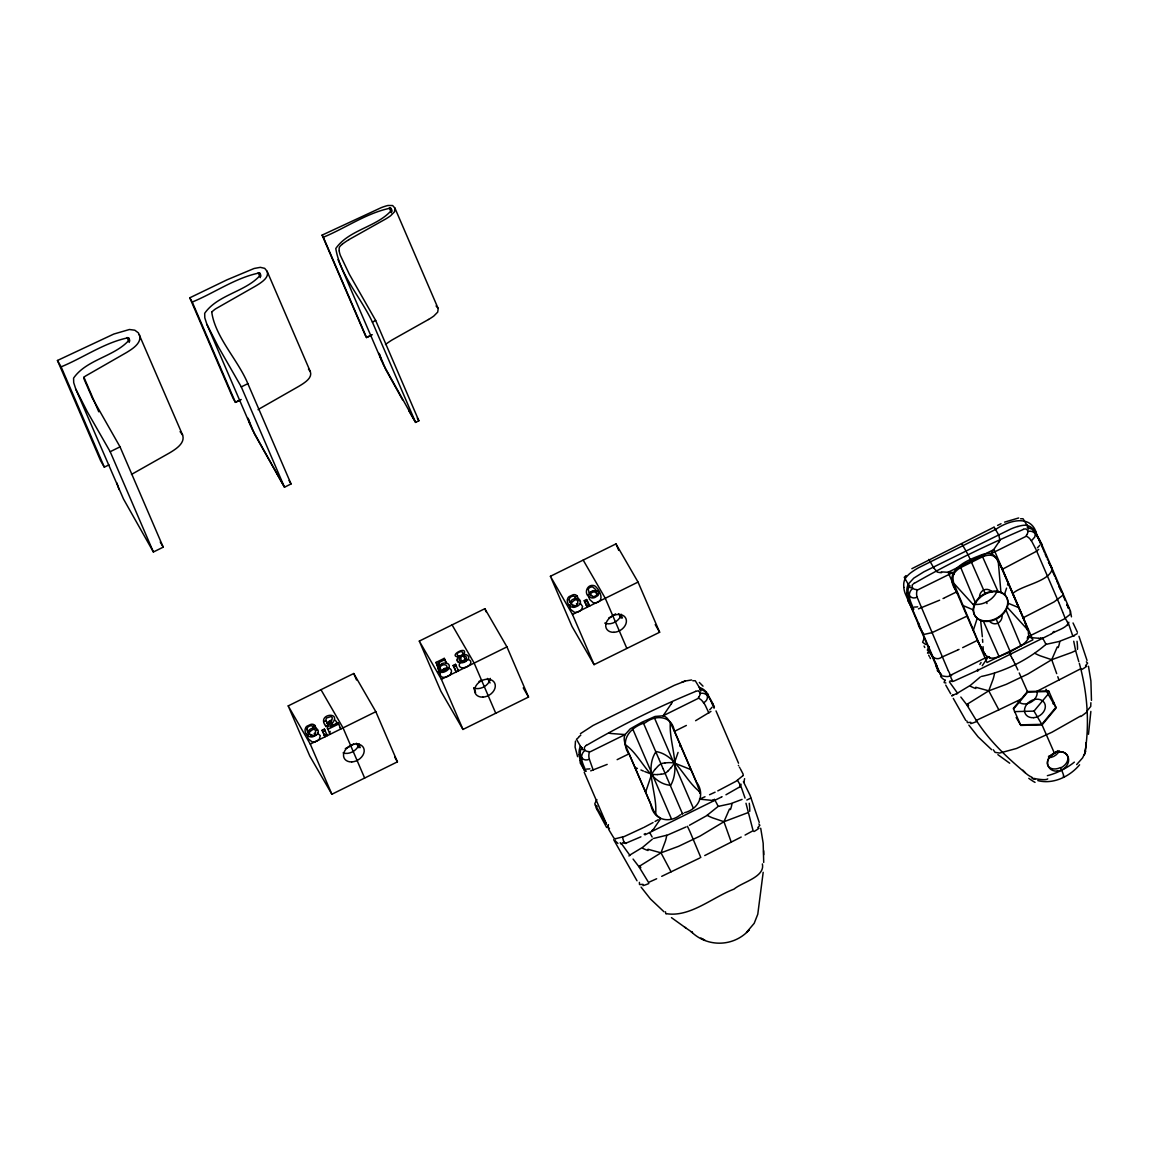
<?xml version="1.0" encoding="UTF-8"?>
<svg xmlns="http://www.w3.org/2000/svg" width="1149" height="1149" viewBox="0 0 1149 1149"><rect width="100%" height="100%" fill="white"/><g stroke="black" fill="none" stroke-linecap="round" stroke-linejoin="round"><path stroke-width="1.5" d="M599.16 592.539L598.069 595.455L594.923 597.494A5.013 3.332 -23.3 0 1 591.132 597.782C582.543 595.254 586.809 582.802 594.765 585.861C598.773 588.891 603.311 597.135 599.677 601.013A5.96 3.978 -23.3 0 1 596.101 602.794A4.912 3.275 -23.3 0 1 593.315 602.78L589.494 599.361L588.489 594.651M763.712 862.468L763.166 843.179L760.71 828.242M1091.464 700.373L1090.904 681.07L1088.476 666.262M569.344 604.948L570.076 608.338A26.01 17.336 -23.3 0 0 570.68 609.43L574.342 612.259A5.802 3.878 -23.3 0 0 577.215 612.158A6.205 4.136 -23.3 0 0 580.762 610.392A5.3 3.533 -23.3 0 0 581.509 609.674L582.6 606.6L580.834 603.957M763.18 872.306L757.78 914.231L754.189 923.336L746.491 932.414L749.234 929.828C733.981 946.977 707.382 947.623 691.195 931.667L692.517 932.557L684.589 927.114M1090.861 711.403L1088.476 734.268M912.45 584.784L912.565 584.74A3.648 3.03 -33.9 0 0 912.866 588.259C905.8 593.803 911.114 602.694 913.771 609.128M584.841 746.735L584.798 746.749A3.648 3.03 -33.9 0 0 585.114 750.268C578.048 755.798 583.347 764.703 586.019 771.123M1002.115 614.959C1002.732 622.428 994.905 626.937 989.404 621.25M979.508 598.069C978.934 590.73 986.646 586.306 992.075 591.864M684.603 812.673C698.736 809.097 705.615 794.433 696.553 782.239L674.779 731.683M575.477 741.062L575.074 747.08L577.602 756.674M936.148 663.562L936.105 665.889A16.933 10.901 -9.1 0 0 936.78 667.899L939.595 672.854M1083.924 754.864A14.406 3.49 81.6 0 0 1084.642 754.405C1089.87 724.545 1087.5 692.718 1079.328 663.39M935.875 663.533L936.995 666.463M307.243 733.952L307.875 737.945A26.01 17.336 -23.3 0 0 308.478 739.037L312.14 741.866A5.802 3.878 -23.3 0 0 315.013 741.766M999.831 539.771L998.754 535.061M597.006 594.019L596.288 590.715A34.887 23.253 -23.3 0 0 595.57 589.466L592.812 587.024A3.131 2.083 -23.3 0 0 588.245 589.236L589.222 592.999A34.527 23.009 -23.3 0 0 589.767 593.932L592.525 596.374M966.912 720.954L967.386 722.606L970.819 722.333M441.23 671.605C436.333 667.914 443.126 662.858 446.415 665.415C449.934 671.231 440.799 670.528 438.559 671.03M1085.805 751.058L1082.645 757.823L1076.656 764.588M680.452 744.868L679.978 746.419M1007.975 583.635L1008.219 582.859M1007.788 584.223L1007.544 585.013M645.594 792.25L651.684 774.211A40.215 29.888 -30 0 1 655.045 769.356M973.347 630.241L977.196 618.421M1006.567 588.116L1004.729 593.746M1071.471 616.841L1070.365 610.765L1070.179 614.356L1064.161 619.038L1027.637 636.948M308.894 734.699L308.133 731.425A4.898 3.26 -23.3 0 1 308.98 730.261A5.386 3.591 -23.3 0 1 310.977 728.811L311.982 728.409A4.912 3.275 -23.3 0 1 313.476 728.064L314.955 728.093A5.472 3.648 -23.3 0 1 316.65 728.667L317.799 729.859A7.052 4.711 -23.3 0 1 318.172 732.344L317.986 732.918A5.314 3.533 -23.3 0 1 315.472 735.633L312.916 736.724A5.501 3.662 -23.3 0 1 311.135 736.954C306.783 736.997 303.422 731.066 305.806 727.418A5.328 3.548 -23.3 0 1 306.998 726.168L311.006 724.315A4.61 3.074 -23.3 0 1 313.404 724.444L314.869 725.45L317.038 730.462M678.068 752.423L674.391 762.979A39.798 29.572 -30 0 1 671.016 767.819M729.514 808.953L723.956 821.722L700.057 836.07L678.571 846.325L661.005 852.831L638.858 866.576L633.07 859.064M1057.267 646.944L1051.723 659.713L1027.824 674.061L1006.337 684.316L988.758 690.836L966.625 704.567L960.837 697.055M1004.686 593.875L1004.398 594.708M929.053 647.476C928.148 653.25 935.071 662.614 942.008 656.955A49.148 34.484 -23 0 0 943.473 656.395L957.548 650.09M608.381 824.637L608.08 827.237L609.501 828.558M336.269 724.401L336.614 721.773L334.862 720.064M698.362 858.705L671.073 871.832L661.005 852.831L665.328 841.269A24.445 13.817 -83.3 0 0 666.736 835.352M1021.116 699.138L998.84 709.823L988.758 690.836L993.081 679.26A24.445 13.817 -83.3 0 0 994.503 673.343M460.835 662.183C462.372 651.052 453.482 660.776 459.083 662.241M982.984 554.407L981.691 554.823A40.229 29.903 -30 0 0 978.158 556.202C962.891 561.904 942.798 572.346 956.284 591.204M639.39 882.36L639.519 884.558L643.067 884.342M211.746 312.097C215.222 337.303 238.188 360.154 247.854 383.665L291.042 483.959L284.492 487.205L252.048 429.051L206.935 324.435L204.809 317.856L204.68 313.318C217.736 294.431 246.13 291.832 260.593 274.87A7.986 5.328 -23.3 0 0 259.516 272.916C235.746 277.627 214.59 292.866 192.228 302.043L189.786 297.806L227.1 279.781L254.116 268.478L260.335 267.344L264.701 268.349L267.128 271.322L310.359 371.702C312.241 377.001 306.797 381.109 302.977 383.723A66.843 44.552 -23.3 0 1 297.376 387.156L258.855 409.13A44.624 29.745 -23.3 0 0 258.051 409.69M457.374 658.908C456.052 664.438 464.713 663.447 466.982 660.402C474.077 654.657 456.914 651.009 466.135 659.512M585.028 750.369A8.086 6.88 -40.9 0 0 588.073 751.532L590.198 751.791L625.113 734.57L630.226 728.854L641.961 722.218L655.059 716.459L663.088 715.798L697.903 698.549L699.052 696.653M671.318 703.763L663.088 715.798M999.113 541.682L990.84 553.789L991.817 555.484M743.848 782.455L744.609 778.649M1026.818 534.644L1025.655 536.54L990.84 553.789M909.721 585.688C905.455 591.189 909.563 600.826 917.117 597.164A19.576 14.449 -20.5 0 1 917.06 590.356M742.771 775.805L736.006 781.291L717.795 790.885M581.968 747.697C577.703 753.184 581.796 762.835 589.365 759.173A19.576 14.449 -20.5 0 1 589.308 752.365M908.299 597.825L907.911 600.826L912.062 608.065A4.495 2.571 -13.6 0 0 913.484 609.358M329.763 733.364A4.007 2.671 -23.3 0 0 330.05 734.312L327.896 729.299L338.711 723.956L337.993 722.707L329.964 726.671A8.876 5.917 -23.3 0 1 330.783 724.918C344.714 710.8 315.041 712.969 326.043 726.556L328.197 725.665L325.828 720.15L326.445 718.053L331.199 716.502L332.334 717.766L331.802 720.021A35.662 23.77 -23.3 0 1 329.792 723.31M654.628 827.495L660.704 818.576M982.251 665.688L988.456 656.567M654.241 828.084L652.632 830.44M310.575 735.949L311.939 734.57M580.805 759.446L580.274 760.322L578.995 754.778M326.445 723.296L329.892 720.725M924.241 638.068L922.633 642.277L925.634 644.445M589.193 593.243L591.06 591.649M572.949 606.112L573.911 605.15M578.565 737.486L576.496 739.267L580.92 747.08M1036.858 691.296L1027.436 691.54L1013.317 708.459L1020.815 725.407L1042.1 724.875L1056.218 707.913L1048.707 690.966L1036.973 691.296L1080.85 668.704M1013.619 708.99L1027.723 692.043L1049.023 691.497M1014.481 711.619L1033.999 711.116L1048.103 694.168L1045.949 689.242M1041.841 724.272L1055.874 707.353L1048.103 694.168M211.962 311.767L214.59 309.584A44.624 29.745 -23.3 0 1 215.667 308.822L254.188 286.877A66.843 44.552 -23.3 0 0 259.789 283.43C263.609 280.787 269.125 276.636 267.128 271.322M655.102 769.385L657.716 766.484A11.102 8.244 -30 0 1 660.977 763.841A11.102 8.244 -30 0 1 664.969 762.95M938.144 668.804L937.311 670.312A1.781 1.063 -28.8 0 0 937.527 670.858L941.562 674.477M670.973 767.791L668.345 770.692M944.981 680.625L944.133 682.118A1.781 1.048 -28.7 0 0 944.349 682.664L945.914 682.98M1079.6 764.803C1069.762 776.566 1053.188 784.652 1037.791 780.588M596.862 799.56L594.809 803.682L596.546 808.537M442.494 671.591L446.372 669.723M929.081 646.7L927.387 649.932A1.781 1.522 -32 0 0 927.731 650.707L928.866 651.296M951.918 695.719L953.067 694.858M980.255 677.02L970.374 685.35L958.338 692.617M652.302 839.215L642.607 847.359L630.586 854.626M717.795 806.713L706.463 815.804L689.443 825.269M1045.547 644.704C1027.795 659.971 1004.7 671.547 981.361 676.474M1045.719 644.546L1046.452 644.259M1086.897 711.145L1090.746 706.434L1090.875 702.714M312.241 735.963L316.506 734.786M463.607 654.829C469.424 644.101 446.329 656.237 459.026 657.099M710.958 711.418L695.605 720.71M1038.71 549.409L1036.642 550.989A48.531 45.859 -16.6 0 1 1034.99 552.094L1002.158 569.373L1003.134 571.067M580.417 733.665L592.999 725.507L674.262 685.35L685.407 680.984L691.612 679.964M979.451 669.494L1048.85 635.196M342.043 244.378L342.862 243.746A37.831 25.221 -23.3 0 1 343.738 243.1L344.413 242.611A70.994 47.324 -23.3 0 1 348.923 239.638M757.809 827.625L759.862 825.298L758.886 823.934M1085.561 665.616L1087.643 663.16L1086.351 661.838M385.475 344.499L386.064 344.054A37.831 25.221 -23.3 0 1 386.94 343.393L387.601 342.919A70.994 47.324 -23.3 0 1 392.125 339.932L428.534 319.479M574.701 606.141L577.444 605.049M692.818 680.768L695.274 680.725L699.382 687.504A19.303 14.319 -26.5 0 1 706.118 691.971M1020.571 518.759L1023.027 518.716L1027.163 525.538M586.507 745.371C621.494 725.019 658.162 706.894 695.576 691.454M914.274 583.362C949.333 563.154 986.172 545.416 1023.342 529.445M928.263 652.33L927.516 653.063L930.159 652.287M1022.251 645.02L1011.651 651.009M959.372 568.238L983.961 556.087M1080.419 716.129L1051.938 732.243L1016.535 748.473L999.616 753.055L995.091 752.38L993.325 749.794M674.262 730.477C671.605 715.568 655.706 714.549 645.422 722.678C630.973 726.527 618.665 740.459 629.422 754.735L650.822 804.415C653.192 819.826 669.034 824.221 680.524 814.698M131.46 474.436L169.463 452.965A67.418 44.94 -23.3 0 0 172.609 451.026C177.836 447.65 185.118 442.15 182.605 435.04L138.397 332.88L134.821 330.208L129.435 329.504L113.808 334.043L57.45 360.484L100.652 460.792L104.329 467.155L108.968 464.885M911.861 568.698L994.029 527.161M348.923 239.624L385.346 219.186A45.285 30.19 -23.3 0 0 390.631 215.753L394.567 211.718L394.911 208.07L438.186 308.578L437.697 312.126L433.805 316.047A45.285 30.19 -23.3 0 1 428.52 319.465M1025.382 528.985L1025.54 528.885A3.648 3.045 -28.8 0 1 1027.766 531.441C1035.35 529.56 1038.337 538.034 1040.649 543.534M697.788 690.894L697.716 690.937A3.648 3.045 -28.8 0 1 700.014 693.45C708.689 691.497 711.073 702.01 713.917 707.913M987.666 656.725L951.903 674.578M658.205 819.697L655.059 821.463M306.998 729.313A5.199 3.461 -23.3 0 1 307.745 727.317A3.131 2.097 -23.3 0 1 311.523 725.795A4.452 2.973 -23.3 0 1 312.873 726.57L314.869 725.45M579.24 600.855L577.085 595.843L575.132 596.934L576.223 599.433M653.063 822.555L652.029 823.115M591.261 591.534L593.143 590.73M651.339 823.488L645.58 826.533M745.069 835.064L753.098 830.713L745.988 803.252M644.919 826.878L643.914 827.395M1054.207 631.419L1053.059 632.022M643.239 827.725L624.367 836.486L615.534 838.713M725.967 794.778L739.583 786.993L741.091 784.221M741.191 837.046L704.739 855.56M686.37 725.436L674.406 731.382M1051.076 634.09C1056.362 630.212 1066.502 628.503 1068.872 622.284M1050.588 634.334L1049.856 634.708M722.089 796.717L721.342 797.09M371.184 335.278L366.531 337.547L365.31 335.422L322.108 235.114L381.411 207.567A57.867 38.578 -23.3 0 1 383.522 206.806A27.791 18.528 -23.3 0 1 388.003 205.484L392.628 205.542L394.94 208.141M75.834 389.238L87.267 411.672L110.189 451.701L120.027 446.846L163.215 547.154L153.392 552.008L123.46 498.953L75.834 389.238L73.708 382.66L73.579 378.122C86.635 359.235 115.015 356.621 129.478 339.673A7.986 5.328 -23.3 0 0 128.415 337.72C104.645 342.431 83.489 357.669 61.127 366.847L57.45 360.484M206.935 324.435L218.367 346.883L241.29 386.897L247.854 383.665M322.108 235.114L323.329 237.24C345.691 228.062 366.847 212.824 390.617 208.113A7.986 5.328 -23.3 0 1 391.694 210.066C377.231 227.028 348.836 229.628 335.781 248.514C340.305 275.645 360.944 297.577 372.391 322.093L375.68 320.485L418.868 420.778L415.593 422.401L408.656 410.408M288.198 705.903L353.748 673.501L375.824 711.691L397.425 761.844L331.874 794.246L309.799 756.056L288.198 705.903L310.273 744.092L331.874 794.246M419.299 641.099L484.849 608.697L506.939 646.887L528.526 697.041L462.975 729.443L440.9 691.253L419.299 641.099L441.374 679.289L462.975 729.443M550.4 576.295L615.965 543.894L638.04 582.083L659.641 632.237L594.076 664.639L572.001 626.449L550.4 576.295L572.489 614.485L594.076 664.639M451.241 672.984A5.702 3.806 -23.3 0 1 449.489 675.296A7.023 4.682 -23.3 0 1 445.668 677.149A5.486 3.662 -23.3 0 1 440.728 676.043L436.074 662.384L444.218 658.363L446.559 663.361M443.428 669.249A6.09 4.065 -23.3 0 0 441.345 671.145L438.401 662.829L444.936 659.612M322.065 730.276L324.348 729.141L325.21 730.635L322.926 731.755L322.065 730.276L325.081 736.782L322.926 731.755M453.166 665.472L455.449 664.337L456.311 665.831L454.027 666.951L453.166 665.472L456.182 671.978L454.027 666.951M584.267 600.668L587.283 607.175L584.267 600.668L586.564 599.534L589.581 606.04L586.564 599.534M585.128 602.148L587.412 601.028M324.219 735.288L326.517 734.154L327.364 735.647L324.348 729.141M586.435 605.681L588.719 604.561M310.273 744.092L375.824 711.691M441.374 679.289L506.939 646.887M572.489 614.485L638.04 582.083M628.833 753.916L617.142 759.661M681.759 814.081L683.195 813.377M1009.698 651.986L1010.948 651.368M645.379 833.585L644.129 834.203M644.848 834.892L720.84 797.334M700.818 857.499L690.118 832.034A22.894 1.336 63.7 0 0 687.418 826.303M372.305 334.704L366.531 337.547L323.329 237.24M241.204 399.507L235.43 402.351L232.974 398.1L189.786 297.806M699.827 857.987L698.851 858.461M240.084 400.082L235.43 402.351L192.228 302.043M1008.276 652.689L997.677 657.171M686.054 826.95L667.842 834.935L653.479 838.497M943.961 598.112L943.027 598.557M944.593 597.796L956.586 591.907L957.562 593.588M962.661 647.634L977.454 640.366L978.431 642.061M640.927 836.817L625.688 843.28L622.241 842.806M997.547 525.423L1001.038 523.743M998.84 709.823L976.291 720.394L966.625 704.567M671.073 871.832L661.709 876.342M959.027 649.386L958.137 649.817M939.638 600.18L918.453 608.855M1073.741 641.243L1075.622 650.679L1071.672 652.488L1051.723 659.713L1040.391 655.878A24.445 11.749 32.8 0 1 1034.976 653.35M747.87 812.688L723.956 821.722L712.639 817.887A24.445 11.749 32.8 0 1 707.209 815.359M715.095 792.178L709.565 794.735M656.654 878.755L648.524 882.403L638.858 866.576M607.175 764.401L590.701 770.864M1071.945 636.474L1059.105 641.487L1046.696 644.216M705.012 796.745L701.364 798.325M953.842 574.256L952.866 572.561L917.95 589.782L915.839 589.509A8.086 6.88 -40.9 0 1 912.78 588.36M742.053 799.417L730.62 803.711L719.375 806.153M1004.585 522.12L1018.689 517.969M699.468 799.13L710.556 800.25M323.889 721.543L326.029 720.653M437.625 668.617L439.607 667.842M330.467 720.466L331.558 720.093M953.986 681.07L978.948 669.752L977.785 669.379M948.313 670.829C955.925 683.195 932.6 670.255 943.616 679.389A5.4 4.021 -30 0 0 945.311 680.007M681.917 682.118L685.134 681.07M576.353 603.814L577.588 603.512M314.137 733.421L315.386 733.119M1017.842 526.414L1014.481 527.535A61.471 46.247 -30.1 0 0 1010.976 528.928L923.868 571.829L913.757 578.148L908.155 584.267A19.303 14.219 -33.4 0 0 907.035 592.669M1077.231 633.673L1072.807 636.072L1068.412 623.361M331.487 721.471L328.413 723.31L328.197 725.665M951.932 695.849L957.476 693.091L949.419 681.917M593.458 590.643L596.934 590.873M1047.73 778.893C1044.613 781.593 1025.353 776.149 1034.43 779.223A14.406 1.91 46.2 0 0 1034.933 778.993L1034.89 778.505M718.685 806.268L718.168 806.354A12.481 0.862 64.4 0 0 715.942 801.988L715.827 801.815M906.001 575.592L904.263 577.329L908.672 585.071M661.077 774.282L657.314 774.541M664.984 762.893L668.747 762.634A40.215 29.888 -30 0 1 674.377 763.022L691.167 769.729M1041.712 724.344L1020.484 724.847L1016.161 717.522M952.866 572.561L941.232 571.886M625.113 734.57L611.139 733.507A6.578 3.634 24.6 0 1 609.2 733.105M1027.68 637.336L1038.323 638.241M1040.922 638.485L1038.825 638.298M713.227 800.494L711.346 800.336M938.503 671.188L905.024 593.071A60.811 45.199 -30 0 1 904.162 589.911L903.746 587.369M699.885 689.414C706.779 689.759 710.843 699.152 703.633 702.685A46.621 33.752 -40.3 0 1 705.486 705.759L708.876 712.998M579.57 603.527L580.446 603.785M988.758 690.836L975.731 687.246M661.005 852.831L647.979 849.255M317.598 733.191L320.284 735.647L319.307 739.281A5.3 3.533 -23.3 0 1 318.56 739.999A6.205 4.136 -23.3 0 1 315.013 741.737M597.121 806.268L595.426 805.176L606.528 824.35M1008.032 603.182L1018.919 607.72M972.944 609.731L962.632 605.379M644.761 771.568L651.684 774.211A39.798 29.572 -30 0 0 657.3 774.598M643.454 771.036L642.722 770.735M642.248 770.548L640.927 769.988M637.393 768.48L634.88 767.388M436.074 305.95L438.085 308.32M617.947 843.438L614.801 840.422M701.752 938.561L704.912 940.37L700.833 938.044M597.537 591.175L598.916 592.309M685.738 927.904L671.461 917.649M1009.698 763.223L997.878 754.649M180.091 431.622L182.605 435.04M762.376 863.947C765.363 877.075 741.852 882.26 734.053 889.111C712.567 897.197 690.104 917.548 666.348 913.67M308.463 369.044L310.359 371.702M1025.325 772.832C1006.955 757.464 989.217 740.732 976.291 720.394M699.324 682.434L703.016 686.154M991.673 749.708L978.086 736.839L968.851 725.12M663.978 911.76L650.391 898.92L641.085 887.114M985.296 654.054L984.521 653.293M1036.973 536.382L1037.633 537.143M1028.556 633.099L1027.996 630.126L1007.242 607.29M953.699 574.256A16.057 11.935 -30 0 0 953.167 580.073L953.598 583.06L974.309 605.825M700.244 792.135C684.502 780.372 676.373 754.922 656.065 751.561C643.871 769.227 657.759 793.858 655.605 814.181M625.846 745.069C641.76 756.344 650.061 784.106 670.757 785.27C681.098 766.57 668.876 743.13 670.312 722.678A55.425 41.192 -30 0 0 669.494 721.328L667.756 718.958A16.057 11.935 -30 0 0 663.174 715.683M577.085 595.843L575.62 594.852A4.61 3.074 -23.3 0 0 573.207 594.708L569.215 596.561A5.328 3.548 -23.3 0 0 568.008 597.81C565.624 601.458 568.999 607.39 573.337 607.347A5.501 3.662 -23.3 0 0 575.118 607.117L577.674 606.026A5.314 3.533 -23.3 0 0 580.202 603.311L580.36 602.737A7.052 4.711 -23.3 0 0 580.001 600.266L578.852 599.06A5.472 3.648 -23.3 0 0 577.157 598.485L575.678 598.457A4.912 3.275 -23.3 0 0 574.184 598.801L573.179 599.218A5.386 3.591 -23.3 0 0 571.182 600.654A4.898 3.26 -23.3 0 0 570.335 601.817L571.11 605.092M950.051 680.854C955.81 682.607 951.315 680.869 950.568 676.215M995.508 556.949L997.246 559.319A55.425 41.192 -30 0 1 998.064 560.669L1000.061 564.619M985.124 654.571L979.637 644.833L953.598 583.06M656.381 814.885L654.628 812.501A56.258 41.809 -30 0 1 653.81 811.122L625.3 744.925A55.425 41.192 -30 0 1 624.869 743.374L624.324 740.416A16.057 11.935 -30 0 1 624.955 734.57M984.147 652.876L977.612 640.725M1034.071 529.833L1040.448 541.394M706.319 691.842L712.524 703.001M629.709 855.1L621.666 843.926M994.172 527.276L995.307 529.115M907.451 595.555L910.396 604.489L940.715 674.923L939.968 673.529M585.731 771.367A4.495 2.571 -13.6 0 1 584.267 770.074L584.31 770.074M1063.213 776.178L1063.888 777.011A15.44 0.905 63.7 0 0 1064.103 776.882L1063.012 773.564A59.446 3.476 63.7 0 0 1060.714 767.905A11.131 8.172 -26.4 0 0 1067.45 755.855A11.131 8.172 -26.4 0 0 1054.279 752.897M1010.258 653.192L1010.861 653.91M584.209 769.945L580.231 763.008L580.245 760.379L583.922 769.485M597.724 594.478L594.967 592.037A3.131 2.083 -23.3 0 0 590.399 594.248L590.485 595.757M934.051 568.338L930.101 561.559A26.585 1.551 63.7 0 0 929.613 560.712L928.708 559.462L928.952 560.353M1002.158 568.812L996.485 558.644A16.057 11.935 -30 0 0 991.917 555.355A14.506 10.786 -30 0 0 983.989 556.217M907.164 595.125L906.762 592.769M965.749 720.394L953.282 698.405M636.991 880.78L613.667 839.66M714.247 707.827A4.495 2.643 -34.3 0 0 713.874 706.032L711.82 702.412M713.558 705.4L712.696 703.403M699.281 687.332L699.813 688.308M1033.999 711.116L1041.798 724.33L1054.265 752.868M1066.846 604.633L1067.651 606.026M1039.285 539.901L1041.655 544.008A4.495 2.643 -34.3 0 1 1041.999 545.818M1039.026 539.47L1038.179 537.991M1049.296 563.584L1048.936 562.981A26.585 17.723 -23.3 0 0 1048.52 562.292M1049.597 564.116L1050.631 565.911M1050.775 566.155L1052.111 568.453M1059.68 587.685L1059.277 586.995A26.585 17.723 -23.3 0 0 1058.861 586.306M1059.981 588.216L1063.098 594.09A3.49 2.399 -24.2 0 1 1062.882 595.196L1054.035 601.947L1023.027 617.832L1024.003 619.526M995.364 529.201L998.625 534.845M1013.562 595.283L1012.585 593.588C1021.921 585.071 1050.186 581.523 1052.197 568.611M1027.206 637.982L1027.781 638.988M1009.655 650.722L1010.23 651.727L996.183 619.081M967.989 617.817L967.013 616.123L933.045 632.18A49.206 32.79 -23.3 0 1 931.58 632.754L924.6 634.291A3.476 2.327 -23.3 0 1 923.494 633.86L919.286 627.067A26.585 17.723 -23.3 0 1 918.812 626.176L918.511 625.228A5.486 3.648 -23.3 0 1 918.783 623.289M989.16 656.654L989.806 657.759A16.273 12.093 -30 0 1 985.224 654.499M710.671 700.445L711.274 701.479M739.899 768.035L739.396 767.159M655.217 624.596L659.641 632.237M618.579 613.652L621.178 618.133M583.189 560.094L605.264 598.284L626.851 648.438M375.68 320.485L349.339 274.252L340.291 255.236A63.454 42.298 -23.3 0 1 339.501 252.536L339.458 252.335A35.346 23.554 -23.3 0 1 339.214 251.028L339.214 251.028M417.288 418.049L418.868 420.778M620.201 842.662L621.034 844.098M523.226 687.878L528.526 697.041M487.478 678.441L490.063 682.937M452.074 624.898L474.164 663.088L495.75 713.242M457.618 669.364L458.48 670.844L455.449 664.337M289.074 480.555L291.042 483.959M394.782 757.263L397.425 761.844M356.362 743.245L358.962 747.74M320.973 689.702L343.048 727.892L364.65 778.045M340.147 727.719L340.88 728.969L337.993 722.707M120.027 446.846L92.265 397.956L84.049 379.026A21.63 14.42 -23.3 0 1 83.934 378.208L83.92 377.949A9.307 6.205 -23.3 0 1 83.906 377.26A11.662 7.77 -23.3 0 1 84.294 376.944L84.538 376.757A29.084 19.389 -23.3 0 1 85.414 376.096L126.275 352.671A67.418 44.94 -23.3 0 0 129.406 350.718C134.663 347.343 142.016 341.741 139.359 334.618M160.242 541.998L163.215 547.154M1067.952 606.543L1068.742 607.922M966.438 551.793L962.761 545.43A26.585 1.551 63.7 0 0 962.259 544.583L961.541 544.023M945.742 685.091L950.697 693.795M740.502 769.069L743.13 774.153A3.648 2.786 -24.4 0 1 742.814 775.819M338.036 259.631L383.148 364.247L415.593 422.401L372.391 322.093M743.403 781.665L750.153 795.539L759.259 822.454M606.643 827.495L596.992 809.485M966.912 552.626L969.483 557.71M402.552 399.795L385.662 369.346L379.098 353.361L381.238 359.939M1070.236 610.521L1040.879 542.371M739.741 784.092L737.557 780.458M1009.353 653.12L1011.149 656.395M977.785 671.16L977.612 670.844A36.481 1.666 62.9 0 0 977.21 670.126M929.871 657.429L930.489 658.564M1067.493 622.083L1065.267 618.349A39.712 29.515 -30 0 1 1064.879 617.53L1062.897 612.575M670.47 722.965L674.865 732.444M715.425 801.097L715.152 800.58A36.481 2.6 64.5 0 0 714.405 799.23M1043.249 639.189L1042.962 638.672A36.481 2.6 64.5 0 0 1042.732 638.255M928.651 655.203L929.254 656.309M1073.037 622.959L1077.417 632.28M1011.364 656.797L1012.226 658.42M652.144 837.032L649.86 832.853A36.481 1.666 62.9 0 0 649.688 832.537M1012.298 658.564L1012.815 659.555M740.545 785.169L745.055 798.081M1012.887 659.698L1013.576 661.048M1013.72 661.35L1015.17 664.28A22.894 1.336 63.7 0 1 1017.856 669.996M948.126 670.442L917.117 597.164M250.137 424.742L247.997 418.164L254.561 434.15L284.492 487.205L241.29 386.897M924.758 647.505L924.083 646.04M596.475 808.379L597.049 809.628M1000.219 564.949L1001.109 566.945M1019.22 672.984L1027.436 691.54M1036.771 534.702C1032.017 513.646 1008.894 520.31 996.025 529.215L918.468 567.807A60.811 45.199 -30 0 0 914.748 570.019L911.976 571.915A19.964 14.836 -30 0 0 904.924 579.024A19.964 14.836 -30 0 0 903.918 587.311M982.496 556.576L998.179 591.879M654.743 718.585L693.22 807.905M999.142 656.697L983.386 621.207M671.375 818.706L632.898 729.371M1036.944 535.089L1037.777 537.014M1035.838 549.165L1031.472 540.806L1034.804 536.956L1035.436 533.438L1032.19 529.301L1027.637 527.405A5.199 2.341 14.8 0 0 1027.278 526.299M1001.411 567.635L1004.643 575.146M969.943 558.744L985.382 594.004M1002.761 570.191L1024.233 620.058M1038.107 537.789L1038.782 539.326M1039.285 540.504L1039.788 541.667M1040.448 543.218L1040.793 543.994M1042.301 547.499L1041.497 545.502M1042.631 548.288L1043.306 549.84M1043.809 551.017L1044.312 552.195M1044.987 553.761L1045.834 555.714M1046.165 556.489L1046.682 557.667M1047.357 559.233L1047.687 560.023M1048.534 561.976L1049.382 563.929M1049.712 564.719L1050.057 565.509M1050.732 567.06L1051.062 567.85M1052.067 570.177L1052.728 571.728M1053.059 572.504L1053.719 574.04M1054.05 574.802L1054.71 576.31M1055.356 577.818L1056.003 579.311M1056.635 580.776L1057.252 582.241M1057.568 582.96L1058.186 584.381M1058.789 585.789L1059.68 587.843M1059.967 588.518L1060.671 590.169M1061.101 591.146L1061.647 592.424M1063.457 596.633L1064.06 598.026M1064.52 599.117L1065.08 600.41M1066.832 604.46L1067.55 606.141M1036.312 550.256L1058.832 602.564M1004.801 575.52L1008.061 583.074M1008.233 583.462L1011.58 591.247M1011.752 591.634L1014.955 599.074M1015.285 599.85L1021.806 614.974M1022.107 615.706L1023.328 618.535M986.345 602.076L986.991 603.555M716.014 710.915L738.534 763.209M615.965 543.894L618.751 550.371M675.009 732.803L678.341 740.516M678.499 740.89L681.802 748.574M681.975 748.961L685.163 756.387M685.508 757.162L693.106 774.799M693.422 775.532L695.576 780.544M621.135 614.988L622.442 618.018M643.641 723.554L658.65 758.412M658.765 758.67L662.973 768.451M663.088 768.695L667.31 778.505M667.411 778.763L682.477 813.722M390.617 208.113L392.039 211.402M389.324 207.883L391.45 212.809M593.243 770.16L589.38 759.331M584.209 772.257L606.083 823.057M484.849 608.697L486.242 611.943M473.647 687.892L475.614 692.445M444.218 658.363L446.372 663.375M438.401 662.829L439.478 665.343M436.074 662.384L438.229 667.397M259.516 272.916L260.924 276.205M258.223 272.686L260.349 277.613M353.748 673.501L356.535 679.978M358.933 744.595L360.24 747.626M331.96 723.066L333.038 725.565M312.93 726.541L314.007 729.041M128.415 337.72L129.823 341.009M127.122 337.49L129.248 342.416M83.92 377.26L98.785 411.787M110.189 451.701L153.392 552.008M61.127 366.847L104.329 467.155M1024.693 621.106L1027.996 630.126M1023.486 618.894L1025.325 623.318M695.734 780.903L696.61 782.972M1059.119 603.239L1062.681 612M1005.993 610.033L1020.973 645.91M975.558 603.067L960.665 567.362M1010.273 652.402L1010.833 653.853M696.883 783.647L698.822 788.889M1025.454 623.648L1026.574 626.88M326.043 726.556L325.785 725.364M1078.968 636.287L1087.026 660.445M1056.692 673.63L1051.723 659.713M1067.967 607.203L1068.383 608.539M1057.798 676.704L1058.99 680.093M622.485 837.219L623.677 841.456M731.224 842.102L723.956 821.722M116.896 482.968L119.036 489.546M1078.796 661.652L1075.622 650.679M699.253 790.44L699.813 793.413M438.616 668.962L439.794 673.63M1027.407 630.241L1027.019 628.431A56.258 41.809 -30 0 0 1026.675 627.196M1000.951 592.654L998.222 560.999M980.628 620.446L982.338 636.733M982.539 639.318L982.754 642.32M983.041 646.628L983.372 652.172M763.668 850.763L763.74 854.684M1042.789 638.557A5.242 2.111 30.7 0 1 1042.646 638.715M1041.827 638.126A7.239 2.399 20.7 0 1 1040.534 638.04M1026.56 536.31A19.576 14.19 -39.2 0 1 1031.242 540.777M1023.342 529.272A18.714 12.05 -30 0 1 1024.362 529.014M999.975 539.929A6.578 4.108 -74 0 1 999.213 541.782M1017.87 526.558A20.079 15.095 -30.1 0 1 1027.206 525.265M1027.177 525.395A19.303 14.319 -26.5 0 1 1033.87 529.962M1027.364 527.492A5.056 2.355 6.2 0 1 1028.542 529.158M1028.427 633.142A16.273 12.093 -30 0 1 1027.924 638.988A14.463 10.743 -30 0 1 1022.193 644.919M1039.701 545.287A9.235 5.171 -43.3 0 1 1037.432 547.728M1067.392 622.126A4.381 3.088 -10 0 1 1067.263 625.444M953.627 574.198A14.506 10.786 -30 0 1 959.444 568.338M997.648 657.056A14.463 10.743 -30 0 1 989.706 657.96M941.577 572.647A12.783 8.416 29.5 0 1 936.966 571.958M936.895 571.01A5.171 2.355 25.3 0 1 934.338 568.468M1031.989 777.299A23.612 22.836 -2.6 0 1 1022.955 770.189M1035.034 782.383A62.951 11.562 49.8 0 1 1028.786 778.333M1061.461 770.304A54.276 43.892 -30.9 0 1 1047.371 775.676M1074.358 762.132A54.276 43.892 -30.9 0 1 1061.59 770.261M976.593 721.515A29.213 17.58 -28.6 0 1 970.747 723.626M957.677 693.422A27.231 2.801 -29.7 0 1 956.686 693.953M967.774 704.107A24.718 2.987 51.5 0 1 968.578 705.73M975.817 688.51A24.775 14.865 33.6 0 1 970.445 686.255M1043.694 639.979A12.481 0.862 64.4 0 1 1045.906 644.244M1077.03 641.271A24.718 5.774 76.1 0 1 1077.503 649.343M1074.459 635.756A27.231 2.6 -22.2 0 1 1073.482 636.201M952.004 674.808A58.858 47.612 -22 0 1 950.324 675.454M950.194 675.224A36.28 26.987 -29.4 0 1 950.496 676.244M981.059 662.485A14.434 2.14 -61.1 0 1 979.91 664.381M917.678 606.801A9.235 4.883 -5.2 0 1 914.403 607.031M1086.739 666.219A29.213 17.35 -19 0 1 1081.726 669.537M1059.737 641.932A24.775 16.775 -83.3 0 1 1058.2 647.576M1087.327 711.576A57.062 52.208 -23.7 0 1 1080.721 716.559M1060.556 767.532A11.131 7.727 -29.5 0 1 1047.73 765.277A11.131 7.727 -29.5 0 1 1054.466 753.284M1085.762 742.929A23.483 22.262 -69.8 0 1 1085.173 750.915M1046.552 690.104A30.65 23.914 -30.6 0 1 1046.107 690.879M1053.848 702.815A31.483 24.617 -30.6 0 1 1053.001 703.777M1027.967 531.441A8.086 6.951 -22.6 0 1 1026.861 534.673M990.941 553.674A16.057 11.935 -30 0 1 995.407 557.021M983.013 554.522A14.506 10.786 -30 0 1 990.941 553.588M909.678 585.789A5.199 2.686 -64.5 0 1 908.802 584.898M911.229 587.728A5.056 2.628 -55.5 0 1 909.434 585.904M913.283 583.907A18.714 12.079 -28.3 0 1 914.144 583.247M1036.096 532.217A5.903 2.011 11.6 0 1 1035.148 533.308M909.103 595.627A5.903 2.384 -62 0 1 907.38 595.757M1037.102 691.368A10.987 8.603 -30.5 0 1 1030.739 702.355A10.987 8.603 -30.5 0 1 1018.316 701.551M1059.306 750.915A10.987 9.264 -31.6 0 1 1048.549 757.722M997.073 591.146A18.312 13.616 -30 0 1 973.174 604.13M1057.899 750.584A22.334 18.829 -31.6 0 1 1048.477 756.344M652.517 829.951A7.239 2.959 -71.4 0 1 651.67 831.057M714.06 800.135A7.239 2.399 20.7 0 1 712.782 800.049M698.793 698.319A19.576 14.19 -39.2 0 1 703.475 702.786M695.59 691.281A18.714 12.05 -30 0 1 696.61 691.023M672.208 701.938A6.578 4.108 -74 0 1 671.447 703.791M699.526 688.308A5.199 2.341 14.8 0 1 699.942 689.429M699.612 689.501A5.056 2.355 6.2 0 1 700.789 691.167M668.287 770.663A11.145 8.287 -30 0 1 665.099 773.32M665.07 773.334A11.145 8.287 -30 0 1 661.092 774.211M711.935 707.296A9.235 5.171 -43.3 0 1 709.68 709.737M739.64 784.135A4.381 3.088 -10 0 1 739.511 787.438M738.39 765.349A18.47 12.294 -37.9 0 1 738.635 765.694M660.072 817.786A16.273 12.093 -30 0 1 656.496 814.813M648.84 883.524A29.213 17.58 -28.6 0 1 642.98 885.635M648.05 850.519A24.775 14.865 33.6 0 1 642.679 848.264M629.925 855.431A27.231 2.801 -29.7 0 1 628.92 855.962M640.022 866.116A24.718 2.987 51.5 0 1 640.826 867.739M749.263 803.28A24.718 5.774 76.1 0 1 749.751 811.352M750.728 798.081A35.547 7.741 -19.8 0 1 746.836 800.006M615.519 838.741A3.648 2.772 -20.3 0 1 613.868 838.052L609.343 830.54A18.47 11.892 -9.1 0 1 608.194 825.499M626.119 843.467A4.381 2.959 -48.7 0 1 623.806 841.398M589.925 768.81A9.235 4.883 -5.2 0 1 586.651 769.04M579.283 754.663A19.303 14.219 -33.4 0 1 580.36 746.276M758.986 828.228A29.213 17.35 -19 0 1 753.974 831.546M731.97 803.941A24.775 16.775 -83.3 0 1 730.448 809.585M665.946 913.843A5.53 4.955 -15.5 0 1 665.53 911.803M700.201 693.45A8.086 6.951 -22.6 0 1 699.095 696.682M578.78 736.969A31.598 28.222 -33 0 1 580.805 735.145M581.925 747.798A5.199 2.686 -64.5 0 1 581.049 746.907M583.477 749.737A5.056 2.628 -55.5 0 1 581.667 747.913M585.53 745.916A18.714 12.079 -28.3 0 1 586.378 745.256M708.33 694.226A5.903 2.011 11.6 0 1 707.396 695.317M581.351 757.636A5.903 2.384 -62 0 1 579.627 757.751M339.285 250.884A15.267 10.183 -23.3 0 1 339.372 247.294A7.899 5.257 -23.3 0 1 342.1 244.435M615.548 613.839A21.975 16.33 -30 0 1 608.855 617.846M481.589 680.007A21.242 15.784 -30 0 1 478.961 681.486M353.734 743.834A22.707 16.876 -30 0 1 345.318 748.574M621.322 614.284A10.987 8.172 -30 0 1 604.747 623.088M570.321 602.593A5.745 3.82 -23.3 0 1 571.613 601.372M570.105 602.536A12.438 8.287 -23.3 0 1 569.071 599.749M575.074 596.963A4.452 2.973 -23.3 0 0 573.768 596.144A3.131 2.097 -23.3 0 0 569.99 597.724A5.199 3.461 -23.3 0 0 569.215 599.706M597.121 594.019A3.246 2.169 -23.3 0 1 592.424 596.518M490.336 678.413A10.987 8.172 -30 0 1 474.178 688.093M439.177 666.118A6.09 4.065 -23.3 0 1 441.661 664.007M438.3 671.188A5.946 3.964 -23.3 0 0 445.884 671.231L446.487 670.858A5.788 3.849 -23.3 0 0 449.115 667.971M441.561 663.792A6.219 4.136 -23.3 0 1 447.737 663.619A6.219 4.136 -23.3 0 1 448.857 667.957M449.762 668.56A6.219 4.136 -23.3 0 1 451.026 672.969M443.931 668.718A6.219 4.136 -23.3 0 1 446.688 668.029M464.799 667.497A5.199 3.461 -23.3 0 1 460.189 667.052A5.199 3.461 -23.3 0 1 459.686 663.519M460.663 662.269A5.199 3.461 -23.3 0 1 460.979 661.982M464.828 667.684A7.397 4.926 -23.3 0 0 468.72 665.745A5.271 3.519 -23.3 0 0 468.232 659.583M465.776 659.655A5.271 3.519 -23.3 0 1 466.824 659.512M465 658.549A2.973 1.982 -23.3 0 1 464.857 658.966M463.995 660.043A2.973 1.982 -23.3 0 1 461.223 660.991M462.516 662.355A3.777 2.513 -23.3 0 1 465.862 660.934M327.896 729.299A4.007 2.671 -23.3 0 1 327.609 728.351M327.293 728.38A16.043 10.686 -23.3 0 1 329.978 723.367M329.447 733.392A16.043 10.686 -23.3 0 1 330.194 731.382M316.693 729.816A5.458 3.634 -23.3 0 1 316.995 730.046M308.923 731.367A5.745 3.82 -23.3 0 1 309.656 730.793M307.903 732.143A12.438 8.287 -23.3 0 1 306.869 729.356M359.12 743.891A10.987 8.172 -30 0 1 343.077 752.897M309.009 732.89C316.09 743.389 319.25 721.285 309.024 732.76M571.211 603.282C578.277 613.781 581.451 591.634 571.225 603.153M993.986 549.552L948.097 572.245L986.977 662.513L1032.865 639.835L993.986 549.552M988.714 621.336A18.312 13.616 -30 0 0 1006.653 597.408A18.312 13.616 -30 0 0 976.98 600.898A18.312 13.616 -30 0 0 988.714 621.336M1057.224 771.137A10.987 9.264 -31.6 0 0 1067.636 755.941A10.987 9.264 -31.6 0 0 1049.439 757.105A10.987 9.264 -31.6 0 0 1057.224 771.137M1033.727 717.68A10.987 8.603 -30.5 0 0 1044.484 703.044A10.987 8.603 -30.5 0 0 1026.545 704.639A10.987 8.603 -30.5 0 0 1033.727 717.68M988.183 620.848A18.312 13.616 -30 0 0 1006.438 597.063A18.312 13.616 -30 0 0 976.822 600.195A18.312 13.616 -30 0 0 988.183 620.848M613.954 632.309A10.987 8.172 -30 0 0 625.889 618.492A10.987 8.172 -30 0 0 608.338 619.268A10.987 8.172 -30 0 0 613.954 632.309M459.255 655.978A2.973 1.982 -23.3 0 0 462.788 652.704A2.973 1.982 -23.3 0 0 458.063 652.761A2.973 1.982 -23.3 0 0 459.255 655.978M461.869 661.422A3.777 2.513 -23.3 0 0 466.379 657.271A3.777 2.513 -23.3 0 0 460.376 657.329A3.777 2.513 -23.3 0 0 461.869 661.422M482.839 697.113A10.987 8.172 -30 0 0 494.788 683.296A10.987 8.172 -30 0 0 477.237 684.072A10.987 8.172 -30 0 0 482.839 697.113M351.738 761.916A10.987 8.172 -30 0 0 363.687 748.1A10.987 8.172 -30 0 0 346.136 748.875A10.987 8.172 -30 0 0 351.738 761.916"/></g></svg>
